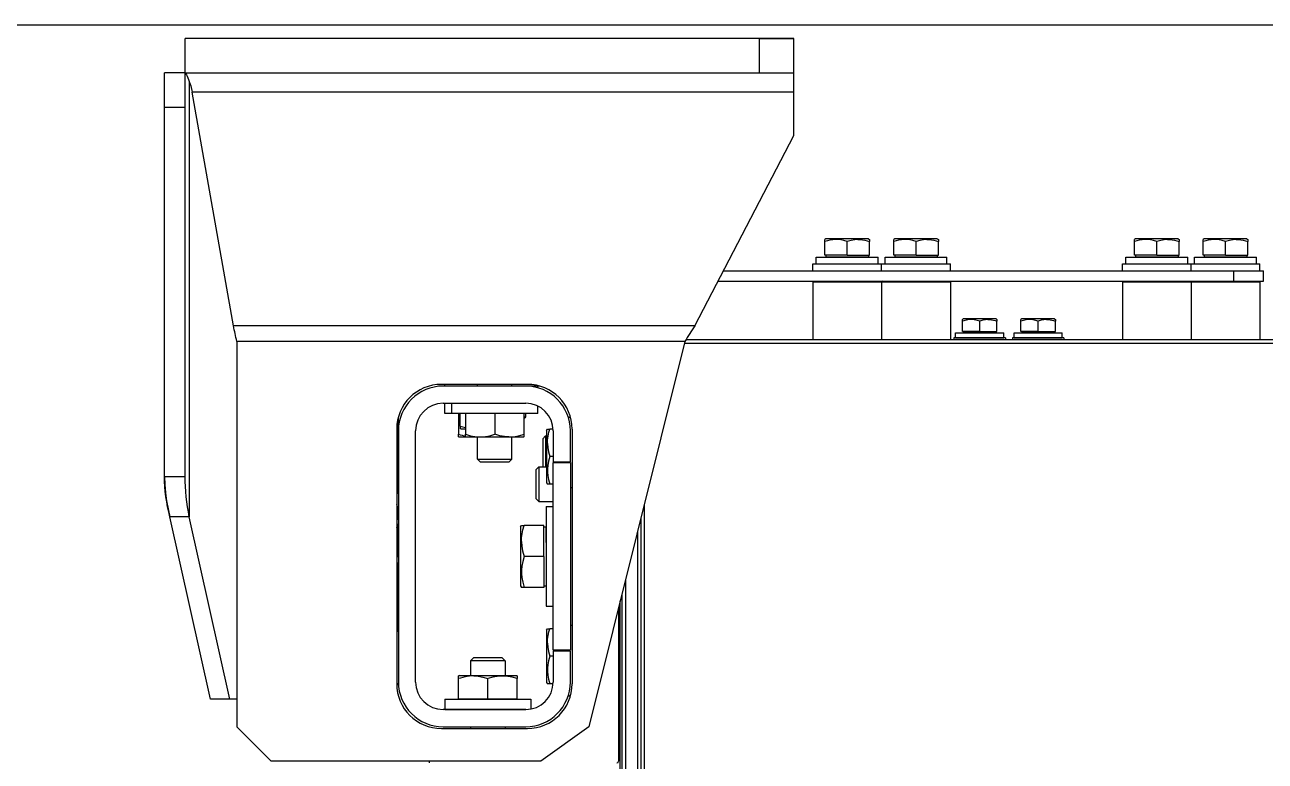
# Model space of a CAD drawing. Extents: x 39751 to 116307, y -36149 to -14965.
# Drawn here: x 56700.9 to 57061.5, y -20614 to -20400 of the extents above; entities that cross this region are included whole.
import ezdxf

# ---------------------------------------------------------------- set-up
doc = ezdxf.new("R2010")
doc.units = 0
doc.header["$LTSCALE"] = 1500

# ---------------------------------------------------------------- blocks, each defined once
blk = doc.blocks.new('A$C39DA5095')
at = {"color": 7}
for p, q in [((183, 600.41), (6, 600.41)), ((173, 600.41), (6, 600.41)), ((6, 590.41), (173, 590.41)), ((7.21, 588), (7.21, 461.39)), ((183, 584.88), (8.03, 584.88)), ((20.03, 516.88), (8.03, 584.88)), ((0, 473.13), (0, 580.41)), ((6, 473.13), (6, 580.41)), ((154.14, 516.88), (183, 572.21)), ((188.5, 534.91), (208.5, 534.91)), ((208.5, 534.91), (228.5, 534.91)), ((278.5, 534.91), (298.5, 534.91)), ((298.5, 534.91), (318.5, 534.91)), ((162.5, 532.91), (310.92, 532.91)), ((188.5, 532.91), (208.5, 532.91)), ((208.5, 532.91), (228.5, 532.91)), ((278.5, 532.91), (298.5, 532.91)), ((298.5, 532.91), (318.5, 532.91)), ((160.94, 529.91), (310.92, 529.91)), ((154.14, 516.88), (20.03, 516.88)), ((151.29, 512.41), (21, 512.41)), ((21, 512.41), (21, 400.41)), ((151.29, 512.41), (123.37, 400.41)), ((151.59, 512.91), (1612.41, 512.91)), ((151.17, 511.91), (1612.83, 511.91)), ((105.5, 499.91), (80.5, 499.91)), ((105, 499.41), (81, 499.41)), ((81, 494.41), (105, 494.41)), ((108.51, 491.41), (83.51, 491.41)), ((67.5, 486.91), (67.5, 412.91)), ((67.92, 489.96), (67.55, 464.86)), ((118.5, 486.91), (118.5, 412.91)), ((68, 486.41), (68, 413.41)), ((73, 413.41), (73, 486.41)), ((113, 422.66), (113, 477.16)), ((118, 477.16), (118, 422.66)), ((139.5, 465.11), (139.5, 69.41)), ((13.37, 408.41), (1.57, 461.39)), ((13.37, 408.41), (1.57, 461.39)), ((19.01, 408.41), (7.21, 461.39)), ((138.5, 461.1), (138.5, 68.41)), ((137.5, 457.09), (137.5, 67.41)), ((67.64, 446.03), (68, 425.42)), ((134, 443.05), (134, 63.91)), ((132.49, 64.91), (132.49, 436.99)), ((133, 439.04), (133, 62.91)), ((132, 435.03), (132, 390.41)), ((81.51, 408.41), (106.51, 408.41)), ((105, 405.41), (81, 405.41)), ((81.51, 405.41), (105.02, 405.41)), ((81, 400.41), (105, 400.41)), ((80.5, 399.91), (105.5, 399.91)), ((109.37, 390.41), (31, 390.41))]:
    blk.add_line(p, q, dxfattribs=at)
at = {"color": 7, "ltscale": 0.25}
for p, q in [((6, 590.41), (6, 600.41)), ((173, 600.41), (183, 600.41)), ((173, 590.41), (173, 600.41)), ((183, 590.41), (183, 600.41)), ((0, 580.41), (0, 590.41)), ((6, 580.41), (6, 590.41)), ((173, 590.41), (183, 590.41))]:
    blk.add_line(p, q, dxfattribs=at)
at = {"color": 7, "ltscale": 0.15}
for p, q in [((6, 590.41), (0, 590.41)), ((6, 580.41), (0, 580.41)), ((0, 473.13), (6, 473.13))]:
    blk.add_line(p, q, dxfattribs=at)
at = {"color": 7, "ltscale": 0.13806}
blk.add_line((183, 584.88), (183, 590.41), dxfattribs=at)
at = {"color": 7, "ltscale": 0.316754}
blk.add_line((183, 572.21), (183, 584.88), dxfattribs=at)
at = {"color": 7, "ltscale": 0.009365}
for p, q in [((192.32, 542.21), (192, 542.02)), ((192.32, 542.21), (192, 542.02)), ((204.68, 542.21), (205, 542.02)), ((204.68, 542.21), (205, 542.02)), ((212.32, 542.21), (212, 542.02)), ((212.32, 542.21), (212, 542.02)), ((224.68, 542.21), (225, 542.02)), ((224.68, 542.21), (225, 542.02)), ((282.32, 542.21), (282, 542.02)), ((282.32, 542.21), (282, 542.02)), ((294.68, 542.21), (295, 542.02)), ((294.68, 542.21), (295, 542.02)), ((302.32, 542.21), (302, 542.02)), ((302.32, 542.21), (302, 542.02)), ((314.68, 542.21), (315, 542.02)), ((314.68, 542.21), (315, 542.02))]:
    blk.add_line(p, q, dxfattribs=at)
at = {"color": 7, "ltscale": 0.014513}
for p, q in [((192, 541.44), (192, 542.02)), ((205, 542.02), (205, 541.44)), ((212, 541.44), (212, 542.02)), ((225, 542.02), (225, 541.44)), ((282, 541.44), (282, 542.02)), ((295, 542.02), (295, 541.44)), ((302, 541.44), (302, 542.02)), ((315, 542.02), (315, 541.44))]:
    blk.add_line(p, q, dxfattribs=at)
at = {"color": 7, "ltscale": 0.100046}
for p, q in [((192, 537.44), (192, 541.44)), ((198.5, 537.44), (198.5, 541.44)), ((205, 537.44), (205, 541.44)), ((212, 537.44), (212, 541.44)), ((218.5, 537.44), (218.5, 541.44)), ((225, 537.44), (225, 541.44)), ((282, 537.44), (282, 541.44)), ((288.5, 537.44), (288.5, 541.44)), ((295, 537.44), (295, 541.44)), ((302, 537.44), (302, 541.44)), ((308.5, 537.44), (308.5, 541.44)), ((315, 537.44), (315, 541.44))]:
    blk.add_line(p, q, dxfattribs=at)
at = {"color": 7, "ltscale": 0.228418}
for p, q in [((201.46, 542.21), (192.32, 542.21)), ((221.46, 542.21), (212.32, 542.21)), ((291.46, 542.21), (282.32, 542.21)), ((311.46, 542.21), (302.32, 542.21)), ((201.46, 536.91), (192.32, 536.91)), ((221.46, 536.91), (212.32, 536.91)), ((291.46, 536.91), (282.32, 536.91)), ((311.46, 536.91), (302.32, 536.91))]:
    blk.add_line(p, q, dxfattribs=at)
at = {"color": 7, "ltscale": 0.080371}
for p, q in [((204.68, 542.21), (201.46, 542.21)), ((224.68, 542.21), (221.46, 542.21)), ((294.68, 542.21), (291.46, 542.21)), ((314.68, 542.21), (311.46, 542.21)), ((204.68, 536.91), (201.46, 536.91)), ((224.68, 536.91), (221.46, 536.91)), ((294.68, 536.91), (291.46, 536.91)), ((314.68, 536.91), (311.46, 536.91))]:
    blk.add_line(p, q, dxfattribs=at)
at = {"color": 7, "ltscale": 0.1625}
for p, q in [((198.5, 537.44), (192, 537.44)), ((198.5, 537.44), (205, 537.44)), ((218.5, 537.44), (212, 537.44)), ((218.5, 537.44), (225, 537.44)), ((288.5, 537.44), (282, 537.44)), ((288.5, 537.44), (295, 537.44)), ((308.5, 537.44), (302, 537.44)), ((308.5, 537.44), (315, 537.44))]:
    blk.add_line(p, q, dxfattribs=at)
at = {"color": 7, "ltscale": 0.01325}
for p, q in [((192.32, 537.44), (192.32, 536.91)), ((192.32, 537.44), (192.32, 536.91)), ((204.68, 537.44), (204.68, 536.91)), ((212.32, 537.44), (212.32, 536.91)), ((212.32, 537.44), (212.32, 536.91)), ((224.68, 537.44), (224.68, 536.91)), ((282.32, 537.44), (282.32, 536.91)), ((282.32, 537.44), (282.32, 536.91)), ((294.68, 537.44), (294.68, 536.91)), ((302.32, 537.44), (302.32, 536.91)), ((302.32, 537.44), (302.32, 536.91)), ((314.68, 537.44), (314.68, 536.91))]:
    blk.add_line(p, q, dxfattribs=at)
at = {"color": 7, "ltscale": 0.05}
for p, q in [((188.5, 532.91), (188.5, 534.91)), ((188.5, 532.91), (188.5, 534.91)), ((189.5, 534.91), (189.5, 536.91)), ((189.5, 534.91), (189.5, 536.91)), ((207.5, 534.91), (207.5, 536.91)), ((208.5, 532.91), (208.5, 534.91)), ((208.5, 532.91), (208.5, 534.91)), ((209.5, 534.91), (209.5, 536.91)), ((209.5, 534.91), (209.5, 536.91)), ((227.5, 534.91), (227.5, 536.91)), ((228.5, 532.91), (228.5, 534.91)), ((278.5, 532.91), (278.5, 534.91)), ((278.5, 532.91), (278.5, 534.91)), ((279.5, 534.91), (279.5, 536.91)), ((279.5, 534.91), (279.5, 536.91)), ((297.5, 534.91), (297.5, 536.91)), ((298.5, 532.91), (298.5, 534.91)), ((298.5, 532.91), (298.5, 534.91)), ((299.5, 534.91), (299.5, 536.91)), ((299.5, 534.91), (299.5, 536.91)), ((317.5, 534.91), (317.5, 536.91)), ((318.5, 532.91), (318.5, 534.91)), ((83.51, 491.41), (81.51, 491.41)), ((111, 464.41), (113, 464.41)), ((111, 464.41), (113, 464.41)), ((111, 464.41), (113, 464.41)), ((111, 464.41), (113, 464.41)), ((111, 435.41), (113, 435.41))]:
    blk.add_line(p, q, dxfattribs=at)
at = {"color": 7, "ltscale": 0.225}
for p, q in [((189.5, 536.91), (198.5, 536.91)), ((198.5, 536.91), (207.5, 536.91)), ((209.5, 536.91), (218.5, 536.91)), ((218.5, 536.91), (227.5, 536.91)), ((279.5, 536.91), (288.5, 536.91)), ((288.5, 536.91), (297.5, 536.91)), ((299.5, 536.91), (308.5, 536.91)), ((308.5, 536.91), (317.5, 536.91)), ((113, 486.41), (113, 477.41)), ((118, 477.41), (118, 486.41)), ((110.25, 449.91), (110.25, 458.91)), ((110.25, 449.91), (110.25, 440.91)), ((113, 422.41), (113, 413.41)), ((118, 413.41), (118, 422.41))]:
    blk.add_line(p, q, dxfattribs=at)
at = {"color": 7, "ltscale": 0.214453}
for p, q in [((310.92, 532.91), (319.5, 532.91)), ((310.92, 529.91), (319.5, 529.91))]:
    blk.add_line(p, q, dxfattribs=at)
at = {"color": 7, "ltscale": 0.075}
for p, q in [((310.92, 529.91), (310.92, 532.91)), ((319.5, 529.91), (319.5, 532.91)), ((81.51, 491.41), (81.51, 494.41)), ((83.51, 491.41), (83.51, 494.41)), ((81.51, 408.41), (81.51, 405.41))]:
    blk.add_line(p, q, dxfattribs=at)
at = {"color": 7, "ltscale": 0.01062}
for p, q in [((188.8, 529.91), (188.5, 529.61)), ((188.8, 529.91), (188.5, 529.61)), ((208.2, 529.91), (208.5, 529.61)), ((208.2, 529.91), (208.5, 529.61)), ((208.8, 529.91), (208.5, 529.61)), ((208.8, 529.91), (208.5, 529.61)), ((228.2, 529.91), (228.5, 529.61)), ((228.2, 529.91), (228.5, 529.61)), ((278.8, 529.91), (278.5, 529.61)), ((278.8, 529.91), (278.5, 529.61)), ((298.2, 529.91), (298.5, 529.61)), ((298.2, 529.91), (298.5, 529.61)), ((298.8, 529.91), (298.5, 529.61)), ((298.8, 529.91), (298.5, 529.61)), ((318.2, 529.91), (318.5, 529.61)), ((318.2, 529.91), (318.5, 529.61))]:
    blk.add_line(p, q, dxfattribs=at)
at = {"color": 7, "ltscale": 0.369873}
for p, q in [((203.3, 529.61), (188.5, 529.61)), ((223.3, 529.61), (208.5, 529.61)), ((293.3, 529.61), (278.5, 529.61)), ((313.3, 529.61), (298.5, 529.61))]:
    blk.add_line(p, q, dxfattribs=at)
at = {"color": 7, "ltscale": 0.417502}
for p, q in [((188.5, 529.61), (188.5, 512.91)), ((208.5, 529.61), (208.5, 512.91)), ((208.5, 529.61), (208.5, 512.91)), ((228.5, 529.61), (228.5, 512.91)), ((278.5, 529.61), (278.5, 512.91)), ((298.5, 529.61), (298.5, 512.91)), ((298.5, 529.61), (298.5, 512.91)), ((318.5, 529.61), (318.5, 512.91))]:
    blk.add_line(p, q, dxfattribs=at)
at = {"color": 7, "ltscale": 0.417536}
for p, q in [((188.5, 529.61), (188.5, 512.9)), ((278.5, 529.61), (278.5, 512.9))]:
    blk.add_line(p, q, dxfattribs=at)
at = {"color": 7, "ltscale": 0.130127}
for p, q in [((208.5, 529.61), (203.3, 529.61)), ((228.5, 529.61), (223.3, 529.61)), ((298.5, 529.61), (293.3, 529.61)), ((318.5, 529.61), (313.3, 529.61))]:
    blk.add_line(p, q, dxfattribs=at)
at = {"color": 7, "ltscale": 0.007217}
for p, q in [((232.25, 518.91), (232, 518.76)), ((241.75, 518.91), (242, 518.76)), ((249.25, 518.91), (249, 518.76)), ((258.75, 518.91), (259, 518.76))]:
    blk.add_line(p, q, dxfattribs=at)
at = {"color": 7, "ltscale": 0.011164}
for p, q in [((232, 518.31), (232, 518.76)), ((242, 518.76), (242, 518.31)), ((249, 518.31), (249, 518.76)), ((259, 518.76), (259, 518.31))]:
    blk.add_line(p, q, dxfattribs=at)
at = {"color": 7, "ltscale": 0.075227}
for p, q in [((232, 515.31), (232, 518.31)), ((237, 515.31), (237, 518.31)), ((242, 515.31), (242, 518.31)), ((249, 515.31), (249, 518.31)), ((254, 515.31), (254, 518.31)), ((259, 515.31), (259, 518.31))]:
    blk.add_line(p, q, dxfattribs=at)
at = {"color": 7, "ltscale": 0.175684}
for p, q in [((239.28, 518.91), (232.25, 518.91)), ((256.28, 518.91), (249.25, 518.91)), ((239.28, 514.91), (232.25, 514.91)), ((256.28, 514.91), (249.25, 514.91))]:
    blk.add_line(p, q, dxfattribs=at)
at = {"color": 7, "ltscale": 0.061816}
for p, q in [((241.75, 518.91), (239.28, 518.91)), ((258.75, 518.91), (256.28, 518.91)), ((239.28, 514.91), (241.75, 514.91)), ((256.28, 514.91), (258.75, 514.91))]:
    blk.add_line(p, q, dxfattribs=at)
at = {"color": 7, "ltscale": 0.012527}
for p, q in [((229.5, 513.41), (229.5, 512.9)), ((244.5, 513.41), (244.5, 512.9))]:
    blk.add_line(p, q, dxfattribs=at)
at = {"color": 7, "ltscale": 0.375}
for p, q in [((244.5, 513.41), (229.5, 513.41)), ((261.5, 513.41), (246.5, 513.41))]:
    blk.add_line(p, q, dxfattribs=at)
at = {"color": 7, "ltscale": 0.175}
for p, q in [((230, 514.91), (237, 514.91)), ((230, 513.41), (237, 513.41)), ((237, 514.91), (244, 514.91)), ((237, 513.41), (244, 513.41)), ((247, 514.91), (254, 514.91)), ((247, 513.41), (254, 513.41)), ((254, 514.91), (261, 514.91)), ((254, 513.41), (261, 513.41))]:
    blk.add_line(p, q, dxfattribs=at)
at = {"color": 7, "ltscale": 0.0375}
for p, q in [((230, 513.41), (230, 514.91)), ((244, 513.41), (244, 514.91)), ((247, 513.41), (247, 514.91)), ((261, 513.41), (261, 514.91))]:
    blk.add_line(p, q, dxfattribs=at)
at = {"color": 7, "ltscale": 0.125}
for p, q in [((237, 515.31), (232, 515.31)), ((237, 515.31), (242, 515.31)), ((254, 515.31), (249, 515.31)), ((254, 515.31), (259, 515.31)), ((113, 477.41), (118, 477.41)), ((113, 477.16), (118, 477.16)), ((118, 422.66), (113, 422.66)), ((118, 422.41), (113, 422.41))]:
    blk.add_line(p, q, dxfattribs=at)
at = {"color": 7, "ltscale": 0.01}
for p, q in [((232.25, 515.31), (232.25, 514.91)), ((241.75, 515.31), (241.75, 514.91)), ((249.25, 515.31), (249.25, 514.91)), ((258.75, 515.31), (258.75, 514.91))]:
    blk.add_line(p, q, dxfattribs=at)
at = {"color": 7, "ltscale": 0.012509}
for p, q in [((246.5, 513.41), (246.5, 512.91)), ((261.5, 513.41), (261.5, 512.91)), ((81.5, 499.41), (81.5, 499.91))]:
    blk.add_line(p, q, dxfattribs=at)
at = {"color": 7, "ltscale": 0.012503}
for p, q in [((91, 499.41), (91, 499.91)), ((91, 499.41), (91, 499.91)), ((91, 499.41), (91, 499.91)), ((91, 499.41), (91, 499.91)), ((101, 499.41), (101, 499.91))]:
    blk.add_line(p, q, dxfattribs=at)
at = {"color": 7, "ltscale": 0.114893}
blk.add_line((105.6, 499.41), (101, 499.41), dxfattribs=at)
at = {"color": 7, "ltscale": 0.087109}
blk.add_line((109.08, 499.41), (105.6, 499.41), dxfattribs=at)
at = {"color": 7, "ltscale": 0.002177}
blk.add_line((106.5, 499.32), (106.5, 499.41), dxfattribs=at)
at = {"color": 7, "ltscale": 0.006195}
blk.add_line((107.53, 499.16), (107.53, 499.41), dxfattribs=at)
at = {"color": 7, "ltscale": 0.011994}
blk.add_line((108.5, 498.93), (108.5, 499.41), dxfattribs=at)
at = {"color": 7, "ltscale": 0.149816}
for p, q in [((85.51, 491.41), (85.51, 485.41)), ((87.51, 491.41), (87.51, 485.41)), ((96.01, 491.41), (96.01, 485.41)), ((104.51, 491.41), (104.51, 485.41))]:
    blk.add_line(p, q, dxfattribs=at)
at = {"color": 7, "ltscale": 0.089819}
blk.add_line((86, 487.81), (86, 491.41), dxfattribs=at)
at = {"color": 7, "ltscale": 0.023949}
blk.add_line((105, 490.45), (105, 491.41), dxfattribs=at)
at = {"color": 7, "ltscale": 0.054783}
blk.add_line((108.51, 491.41), (108.51, 493.6), dxfattribs=at)
at = {"color": 7, "ltscale": 0.001761}
blk.add_line((67.88, 490.02), (67.92, 489.96), dxfattribs=at)
at = {"color": 7, "ltscale": 0.017863}
blk.add_line((86, 487.81), (86, 487.1), dxfattribs=at)
at = {"color": 7, "ltscale": 0.004622}
blk.add_line((86.16, 487.01), (86, 487.1), dxfattribs=at)
at = {"color": 7, "ltscale": 0.032861}
blk.add_line((86.16, 487.01), (87.48, 487.01), dxfattribs=at)
at = {"color": 7, "ltscale": 0.012354}
blk.add_line((104.51, 490.45), (105, 490.45), dxfattribs=at)
at = {"color": 7, "ltscale": 0.017479}
blk.add_line((104.51, 489.95), (105, 490.45), dxfattribs=at)
at = {"color": 7, "ltscale": 0.011541}
for p, q in [((111.1, 486.51), (111.33, 486.91)), ((111.1, 486.51), (111.33, 486.91)), ((111.1, 486.51), (111.33, 486.91)), ((111.1, 486.51), (111.33, 486.91)), ((111.1, 471.31), (111.33, 470.91)), ((111.1, 471.31), (111.33, 470.91)), ((111.1, 428.51), (111.33, 428.91)), ((111.1, 428.51), (111.33, 428.91)), ((111.1, 428.51), (111.33, 428.91)), ((111.1, 428.51), (111.33, 428.91)), ((111.1, 413.31), (111.33, 412.91)), ((111.1, 413.31), (111.33, 412.91)), ((111.1, 413.31), (111.33, 412.91)), ((111.1, 413.31), (111.33, 412.91))]:
    blk.add_line(p, q, dxfattribs=at)
at = {"color": 7, "ltscale": 0.017871}
for p, q in [((111.33, 486.91), (112.05, 486.91)), ((112.05, 470.91), (111.33, 470.91)), ((111.33, 428.91), (112.05, 428.91)), ((112.05, 412.91), (111.33, 412.91))]:
    blk.add_line(p, q, dxfattribs=at)
at = {"color": 7, "ltscale": 0.023486}
for p, q in [((112.98, 486.91), (112.05, 486.91)), ((112.98, 412.91), (112.05, 412.91))]:
    blk.add_line(p, q, dxfattribs=at)
at = {"color": 7, "ltscale": 0.013037}
for p, q in [((117.5, 490.41), (118.02, 490.41)), ((117.5, 490.41), (118.02, 490.41)), ((117.5, 409.41), (118.02, 409.41))]:
    blk.add_line(p, q, dxfattribs=at)
at = {"color": 7, "ltscale": 0.012988}
blk.add_line((117.5, 490.41), (118.02, 490.41), dxfattribs=at)
blk.add_line((117.5, 490.41), (118.02, 490.41), dxfattribs=at)
at = {"color": 7, "ltscale": 0.010293}
blk.add_line((117.5, 490.41), (117.5, 489.99), dxfattribs=at)
at = {"color": 7, "ltscale": 0.01898}
for p, q in [((85.51, 484.65), (85.51, 485.41)), ((87.51, 484.65), (87.51, 485.41)), ((104.51, 485.41), (104.51, 484.65)), ((85.51, 414.4), (85.51, 415.16)), ((102.51, 415.16), (102.51, 414.4))]:
    blk.add_line(p, q, dxfattribs=at)
at = {"color": 7, "ltscale": 0.004906}
for p, q in [((85.68, 484.56), (85.51, 484.65)), ((87.68, 484.56), (87.51, 484.65)), ((104.34, 484.56), (104.51, 484.65)), ((85.68, 415.26), (85.51, 415.16)), ((85.68, 415.26), (85.51, 415.16)), ((85.68, 415.26), (85.51, 415.16)), ((85.68, 415.26), (85.51, 415.16)), ((85.68, 415.26), (85.51, 415.16)), ((85.68, 415.26), (85.51, 415.16)), ((85.68, 415.26), (85.51, 415.16)), ((85.68, 415.26), (85.51, 415.16)), ((102.34, 415.26), (102.51, 415.16)), ((102.34, 415.26), (102.51, 415.16)), ((102.34, 415.26), (102.51, 415.16)), ((102.34, 415.26), (102.51, 415.16)), ((102.34, 415.26), (102.51, 415.16)), ((102.34, 415.26), (102.51, 415.16)), ((102.34, 415.26), (102.51, 415.16)), ((102.34, 415.26), (102.51, 415.16))]:
    blk.add_line(p, q, dxfattribs=at)
at = {"color": 7, "ltscale": 0.049951}
blk.add_line((87.67, 484.56), (85.68, 484.56), dxfattribs=at)
at = {"color": 7, "ltscale": 0.308057}
blk.add_line((100, 484.56), (87.68, 484.56), dxfattribs=at)
at = {"color": 7, "ltscale": 0.158445}
blk.add_line((91, 478.22), (91, 484.56), dxfattribs=at)
at = {"color": 7, "ltscale": 0.158447}
for p, q in [((91, 478.22), (91, 484.56)), ((91, 478.22), (91, 484.56)), ((91, 478.22), (91, 484.56)), ((91, 478.22), (91, 484.56)), ((91, 478.22), (91, 484.56)), ((91, 478.22), (91, 484.56)), ((91, 478.22), (91, 484.56)), ((91, 478.22), (91, 484.56)), ((101, 478.22), (101, 484.56))]:
    blk.add_line(p, q, dxfattribs=at)
at = {"color": 7, "ltscale": 0.158418}
blk.add_line((91, 478.22), (91, 484.55), dxfattribs=at)
at = {"color": 7, "ltscale": 0.108447}
blk.add_line((104.34, 484.56), (100, 484.56), dxfattribs=at)
at = {"color": 7, "ltscale": 0.028718}
for p, q in [((110, 484.09), (110.81, 484.91)), ((100.19, 477.41), (101, 478.22)), ((108, 475.09), (108.81, 475.91)), ((108, 475.09), (108.81, 475.91)), ((98.19, 420.41), (99, 419.59)), ((98.19, 420.41), (99, 419.59)), ((98.19, 420.41), (99, 419.59)), ((98.19, 420.41), (99, 419.59)), ((98.19, 420.41), (99, 419.59)), ((98.19, 420.41), (99, 419.59)), ((98.19, 420.41), (99, 419.59)), ((98.19, 420.41), (99, 419.59))]:
    blk.add_line(p, q, dxfattribs=at)
at = {"color": 7, "ltscale": 0.154896}
for p, q in [((110, 484.09), (110, 477.9)), ((108, 475.09), (108, 468.9))]:
    blk.add_line(p, q, dxfattribs=at)
at = {"color": 7, "ltscale": 0.065072}
for p, q in [((110.81, 484.91), (110.81, 482.3)), ((108.81, 475.91), (108.81, 473.3)), ((108.81, 468.51), (108.81, 465.91))]:
    blk.add_line(p, q, dxfattribs=at)
at = {"color": 7, "ltscale": 0.007178}
blk.add_line((110.81, 484.91), (111.1, 484.91), dxfattribs=at)
at = {"color": 7, "ltscale": 0.098909}
for p, q in [((111.1, 486.51), (111.1, 482.55)), ((111.1, 428.51), (111.1, 424.55))]:
    blk.add_line(p, q, dxfattribs=at)
at = {"color": 7, "ltscale": 0.119856}
for p, q in [((110.81, 482.3), (110.81, 477.51)), ((108.81, 473.3), (108.81, 468.51))]:
    blk.add_line(p, q, dxfattribs=at)
at = {"color": 7, "ltscale": 0.281091}
for p, q in [((111.1, 482.55), (111.1, 471.31)), ((111.1, 424.55), (111.1, 413.31))]:
    blk.add_line(p, q, dxfattribs=at)
at = {"color": 7, "ltscale": 0.065088}
for p, q in [((91, 478.22), (93.6, 478.22)), ((98.4, 478.22), (101, 478.22)), ((91.6, 419.59), (89, 419.59)), ((99, 419.59), (96.4, 419.59))]:
    blk.add_line(p, q, dxfattribs=at)
at = {"color": 7, "ltscale": 0.028717}
for p, q in [((91.81, 477.41), (91, 478.22)), ((108, 466.72), (108.81, 465.91)), ((89.81, 420.41), (89, 419.59)), ((89.81, 420.41), (89, 419.59)), ((89.81, 420.41), (89, 419.59)), ((89.81, 420.41), (89, 419.59)), ((89.81, 420.41), (89, 419.59)), ((89.81, 420.41), (89, 419.59)), ((89.81, 420.41), (89, 419.59)), ((89.81, 420.41), (89, 419.59))]:
    blk.add_line(p, q, dxfattribs=at)
at = {"color": 7, "ltscale": 0.154883}
for p, q in [((91.81, 477.41), (98.01, 477.41)), ((98.19, 420.41), (91.99, 420.41))]:
    blk.add_line(p, q, dxfattribs=at)
at = {"color": 7, "ltscale": 0.119824}
for p, q in [((93.6, 478.22), (98.4, 478.22)), ((96.4, 419.59), (91.6, 419.59))]:
    blk.add_line(p, q, dxfattribs=at)
at = {"color": 7, "ltscale": 0.054492}
for p, q in [((98.01, 477.41), (100.19, 477.41)), ((91.99, 420.41), (89.81, 420.41))]:
    blk.add_line(p, q, dxfattribs=at)
at = {"color": 7, "ltscale": 0.049803}
blk.add_line((110, 477.9), (110, 475.91), dxfattribs=at)
at = {"color": 7, "ltscale": 0.040066}
blk.add_line((110.81, 477.51), (110.81, 475.91), dxfattribs=at)
at = {"color": 7, "ltscale": 0.023877}
for p, q in [((113, 478.91), (112.05, 478.91)), ((113, 470.91), (112.05, 470.91)), ((113, 428.91), (112.05, 428.91)), ((113, 420.91), (112.05, 420.91))]:
    blk.add_line(p, q, dxfattribs=at)
at = {"color": 7, "ltscale": 0.00625}
for p, q in [((116.86, 477.4), (116.86, 477.15)), ((117.5, 477.41), (117.5, 477.16)), ((117.5, 477.16), (117.5, 477.41)), ((116.86, 422.4), (116.86, 422.65)), ((117.5, 422.66), (117.5, 422.41)), ((117.5, 422.41), (117.5, 422.66))]:
    blk.add_line(p, q, dxfattribs=at)
at = {"color": 7, "ltscale": 0.057178}
blk.add_line((108.81, 475.91), (111.1, 475.91), dxfattribs=at)
blk.add_line((108.81, 475.91), (111.1, 475.91), dxfattribs=at)
at = {"color": 7, "ltscale": 0.054504}
blk.add_line((108, 468.9), (108, 466.72), dxfattribs=at)
at = {"color": 7, "ltscale": 0.0125}
for p, q in [((118, 469.91), (118.5, 469.91)), ((118, 429.91), (118.5, 429.91))]:
    blk.add_line(p, q, dxfattribs=at)
at = {"color": 7, "ltscale": 0.104688}
blk.add_line((108.81, 465.91), (113, 465.91), dxfattribs=at)
at = {"color": 7, "ltscale": 0.003311}
blk.add_line((67.55, 464.86), (67.5, 464.99), dxfattribs=at)
at = {"color": 7, "ltscale": 0.050049}
blk.add_line((111, 464.41), (113, 464.41), dxfattribs=at)
blk.add_line((111, 464.41), (113, 464.41), dxfattribs=at)
blk.add_line((111, 464.41), (113, 464.41), dxfattribs=at)
blk.add_line((111, 464.41), (113, 464.41), dxfattribs=at)
at = {"color": 7, "ltscale": 0.3625}
for p, q in [((111, 464.41), (111, 449.91)), ((111, 449.91), (111, 435.41))]:
    blk.add_line(p, q, dxfattribs=at)
at = {"color": 7, "ltscale": 0.141016}
blk.add_line((7.21, 461.39), (1.57, 461.39), dxfattribs=at)
at = {"color": 7, "ltscale": 0.028048}
blk.add_line((67.91, 457.34), (67.5, 458.39), dxfattribs=at)
at = {"color": 7, "ltscale": 0.01299}
for p, q in [((103.5, 458.46), (103.76, 458.91)), ((103.5, 458.46), (103.76, 458.91)), ((103.5, 458.46), (103.76, 458.91)), ((103.5, 458.46), (103.76, 458.91)), ((103.5, 458.46), (103.76, 458.91)), ((103.5, 458.46), (103.76, 458.91)), ((103.5, 458.46), (103.76, 458.91)), ((103.5, 458.46), (103.76, 458.91)), ((103.5, 441.36), (103.76, 440.91)), ((103.5, 441.36), (103.76, 440.91)), ((103.5, 441.36), (103.76, 440.91)), ((103.5, 441.36), (103.76, 440.91)), ((103.5, 441.36), (103.76, 440.91)), ((103.5, 441.36), (103.76, 440.91)), ((103.5, 441.36), (103.76, 440.91)), ((103.5, 441.36), (103.76, 440.91))]:
    blk.add_line(p, q, dxfattribs=at)
at = {"color": 7, "ltscale": 0.111272}
for p, q in [((103.5, 458.46), (103.5, 454)), ((111, 454), (111, 458.46))]:
    blk.add_line(p, q, dxfattribs=at)
at = {"color": 7, "ltscale": 0.020117}
for p, q in [((103.76, 458.91), (104.56, 458.91)), ((104.56, 440.91), (103.76, 440.91))]:
    blk.add_line(p, q, dxfattribs=at)
at = {"color": 7, "ltscale": 0.142139}
for p, q in [((110.25, 458.91), (104.56, 458.91)), ((110.25, 449.91), (104.56, 449.91)), ((110.25, 440.91), (104.56, 440.91))]:
    blk.add_line(p, q, dxfattribs=at)
at = {"color": 7, "ltscale": 0.01875}
for p, q in [((110.25, 458.46), (111, 458.46)), ((110.25, 458.46), (111, 458.46)), ((110.25, 458.46), (111, 458.46)), ((110.25, 458.46), (111, 458.46)), ((110.25, 458.46), (111, 458.46)), ((110.25, 458.46), (111, 458.46)), ((110.25, 458.46), (111, 458.46)), ((110.25, 458.46), (111, 458.46)), ((110.25, 441.36), (111, 441.36))]:
    blk.add_line(p, q, dxfattribs=at)
at = {"color": 7, "ltscale": 0.16018}
blk.add_line((67.91, 457.34), (67.91, 450.94), dxfattribs=at)
at = {"color": 7, "ltscale": 0.01594}
blk.add_line((67.91, 450.94), (67.5, 450.45), dxfattribs=at)
at = {"color": 7, "ltscale": 0.316227}
for p, q in [((103.5, 454), (103.5, 441.36)), ((111, 454), (111, 441.36))]:
    blk.add_line(p, q, dxfattribs=at)
at = {"color": 7, "ltscale": 0.005186}
blk.add_line((67.64, 446.03), (67.5, 445.87), dxfattribs=at)
at = {"color": 7, "ltscale": 0.108491}
blk.add_line((89, 419.59), (89, 415.25), dxfattribs=at)
at = {"color": 7, "ltscale": 0.108492}
blk.add_line((89, 419.59), (89, 415.25), dxfattribs=at)
at = {"color": 7, "ltscale": 0.108487}
blk.add_line((89, 419.59), (89, 415.25), dxfattribs=at)
at = {"color": 7, "ltscale": 0.108456}
blk.add_line((89, 419.59), (89, 415.26), dxfattribs=at)
at = {"color": 7, "ltscale": 0.108453}
for p, q in [((89, 419.59), (89, 415.26)), ((99, 419.59), (99, 415.26))]:
    blk.add_line(p, q, dxfattribs=at)
at = {"color": 7, "ltscale": 0.108457}
blk.add_line((89, 419.59), (89, 415.26), dxfattribs=at)
at = {"color": 7, "ltscale": 0.108454}
blk.add_line((89, 419.59), (89, 415.26), dxfattribs=at)
at = {"color": 7, "ltscale": 0.108488}
blk.add_line((89, 419.59), (89, 415.25), dxfattribs=at)
at = {"color": 7, "ltscale": 0.108398}
blk.add_line((85.68, 415.26), (90.01, 415.26), dxfattribs=at)
at = {"color": 7, "ltscale": 0.308105}
blk.add_line((90.01, 415.26), (102.34, 415.26), dxfattribs=at)
at = {"color": 7, "ltscale": 0.012767}
blk.add_line((68.01, 412.94), (67.5, 412.89), dxfattribs=at)
at = {"color": 7, "ltscale": 0.01546}
blk.add_line((68.01, 412.82), (67.51, 412.47), dxfattribs=at)
at = {"color": 7, "ltscale": 0.149817}
for p, q in [((85.51, 408.41), (85.51, 414.4)), ((94.01, 408.41), (94.01, 414.4)), ((102.51, 408.41), (102.51, 414.4))]:
    blk.add_line(p, q, dxfattribs=at)
at = {"color": 7, "ltscale": 0.140967}
blk.add_line((19.01, 408.41), (13.37, 408.41), dxfattribs=at)
at = {"color": 7, "ltscale": 0.049854}
blk.add_line((21, 408.41), (19.01, 408.41), dxfattribs=at)
at = {"color": 7, "ltscale": 0.2125}
for p, q in [((94.01, 408.41), (85.51, 408.41)), ((102.51, 408.41), (94.01, 408.41))]:
    blk.add_line(p, q, dxfattribs=at)
at = {"color": 7, "ltscale": 0.071429}
blk.add_line((106.51, 408.41), (106.51, 405.55), dxfattribs=at)
at = {"color": 7, "ltscale": 0.01028}
blk.add_line((117.5, 409.82), (117.5, 409.41), dxfattribs=at)
at = {"color": 7, "ltscale": 0.353553}
blk.add_line((31, 390.41), (21, 400.41), dxfattribs=at)
at = {"color": 7, "ltscale": 0.012497}
for p, q in [((89, 400.41), (89, 399.91)), ((89, 400.41), (89, 399.91)), ((89, 400.41), (89, 399.91)), ((89, 400.41), (89, 399.91)), ((89, 400.4), (89, 399.9)), ((89, 400.4), (89, 399.9)), ((89, 400.4), (89, 399.9)), ((89, 400.4), (89, 399.9)), ((99, 400.41), (99, 399.91)), ((77, 389.91), (77, 390.41))]:
    blk.add_line(p, q, dxfattribs=at)
at = {"color": 7, "ltscale": 0.430116}
blk.add_line((123.37, 400.41), (109.37, 390.41), dxfattribs=at)
at = {"color": 7, "ltscale": 0.000537109}
for p, q in [((80.48, 399.91), (80.5, 399.91)), ((105.5, 399.91), (105.52, 399.91))]:
    blk.add_line(p, q, dxfattribs=at)
at = {"color": 7}
for points in [[(6, 590.32), (6.21, 590.13), (6.42, 589.85), (6.62, 589.49), (7.01, 588.55), (7.3, 587.66), (7.6, 586.63), (8.03, 584.88)], [(198.5, 541.44), (197.53, 541.72), (196.65, 541.9), (195.84, 542), (195.05, 542.02), (194.26, 541.96), (193.42, 541.82), (192.74, 541.66), (192, 541.44)], [(201.62, 542.02), (200.66, 541.95), (199.65, 541.77), (198.5, 541.44)], [(201.62, 542.02), (202.29, 542), (202.95, 541.93), (203.64, 541.81), (204.33, 541.64), (205, 541.44)], [(218.5, 541.44), (217.53, 541.72), (216.65, 541.9), (215.84, 542), (215.05, 542.02), (214.26, 541.96), (213.42, 541.82), (212.74, 541.66), (212, 541.44)], [(221.62, 542.02), (220.66, 541.95), (219.65, 541.77), (218.5, 541.44)], [(221.62, 542.02), (222.29, 542), (222.95, 541.93), (223.64, 541.81), (224.33, 541.64), (225, 541.44)], [(288.5, 541.44), (287.53, 541.72), (286.65, 541.9), (285.84, 542), (285.05, 542.02), (284.26, 541.96), (283.42, 541.82), (282.74, 541.66), (282, 541.44)], [(291.62, 542.02), (290.66, 541.95), (289.65, 541.77), (288.5, 541.44)], [(291.62, 542.02), (292.29, 542), (292.95, 541.93), (293.64, 541.81), (294.33, 541.64), (295, 541.44)], [(308.5, 541.44), (307.53, 541.72), (306.65, 541.9), (305.84, 542), (305.05, 542.02), (304.26, 541.96), (303.42, 541.82), (302.74, 541.66), (302, 541.44)], [(311.62, 542.02), (310.66, 541.95), (309.65, 541.77), (308.5, 541.44)], [(311.62, 542.02), (312.29, 542), (312.95, 541.93), (313.64, 541.81), (314.33, 541.64), (315, 541.44)], [(237, 518.31), (235.91, 518.61), (234.96, 518.75), (234.05, 518.75), (233.09, 518.61), (232, 518.31)], [(239.4, 518.76), (238.67, 518.71), (237.89, 518.57), (237, 518.31)], [(239.4, 518.76), (239.92, 518.75), (240.45, 518.69), (241.48, 518.47), (242, 518.31)], [(254, 518.31), (252.91, 518.61), (251.96, 518.75), (251.05, 518.75), (250.09, 518.61), (249, 518.31)], [(256.4, 518.76), (255.67, 518.71), (254.89, 518.57), (254, 518.31)], [(256.4, 518.76), (256.92, 518.75), (257.45, 518.69), (258.48, 518.47), (259, 518.31)], [(111.33, 482.74), (111.37, 483.83), (111.52, 484.9), (111.76, 485.98), (112.05, 486.91)], [(87.51, 485.41), (88.93, 485), (90.19, 484.76), (91.24, 484.67), (92.27, 484.67), (93.32, 484.76), (94.58, 485), (96.01, 485.41)], [(100.08, 484.66), (98.83, 484.74), (97.51, 484.98), (96.01, 485.41)], [(100.08, 484.66), (101.3, 484.7), (102.57, 484.89), (103.98, 485.25), (104.51, 485.41)], [(111.33, 482.74), (111.42, 481.57), (111.64, 480.32), (112.05, 478.91)], [(112.05, 478.91), (111.66, 477.57), (111.43, 476.38), (111.34, 475.39), (111.34, 474.42), (111.43, 473.43), (111.66, 472.24), (112.05, 470.91)], [(0, 473.13), (0.06, 470.77), (0.26, 468.42), (0.57, 466.06), (1.01, 463.72), (1.57, 461.39)], [(103.76, 454.22), (103.8, 455.37), (103.95, 456.52), (104.2, 457.66), (104.56, 458.91)], [(103.76, 454.22), (103.86, 452.9), (104.11, 451.5), (104.56, 449.91)], [(104.56, 449.91), (104.13, 448.4), (103.88, 447.06), (103.77, 445.95), (103.77, 444.86), (103.88, 443.75), (104.13, 442.41), (104.56, 440.91)], [(111.33, 424.74), (111.37, 425.83), (111.52, 426.9), (111.76, 427.98), (112.05, 428.91)], [(111.33, 424.74), (111.42, 423.57), (111.64, 422.32), (112.05, 420.91)], [(112.05, 420.91), (111.66, 419.57), (111.43, 418.38), (111.34, 417.39), (111.34, 416.42), (111.43, 415.43), (111.66, 414.24), (112.05, 412.91)], [(89.93, 415.16), (88.71, 415.11), (87.44, 414.92), (86.03, 414.56), (85.51, 414.4)], [(89.93, 415.16), (91.18, 415.07), (92.5, 414.83), (94.01, 414.4)], [(102.51, 414.4), (101.08, 414.81), (99.82, 415.05), (98.77, 415.15), (97.74, 415.15), (96.69, 415.05), (95.43, 414.81), (94.01, 414.4)]]:
    blk.add_lwpolyline(points, dxfattribs=at)
for centre, radius, start, end in [((-179.9, 471.41), 205.04, 11.5339, 12.8139), ((240.81, 458.51), 104.49, 146.0403, 148.9522), ((80.5, 486.91), 13, 90, 180), ((81, 486.41), 13, 90, 180), ((105, 486.41), 13, 360, 90), ((105.5, 486.91), 13, 360, 90), ((81, 486.41), 8, 90, 180), ((105, 486.41), 8, 360, 90), ((91.01, 502.69), 15.7, 251.3876, 257.0963), ((90.64, 500.58), 16.01, 251.2884, 258.7018), ((137.45, 469.18), 70.03, 183.5385, 187.4083), ((82.74, 458.03), 14.84, 173.3055, 182.6547), ((76.11, 450.65), 8.2, 177.976, 188.5271), ((92.96, 443.61), 25.44, 168.8496, 174.5463), ((80.5, 412.91), 13, 180, 270), ((81, 413.41), 13, 180, 270), ((81, 413.41), 8, 180, 270), ((105, 413.41), 8, 270, 360), ((105, 413.41), 13, 270, 360), ((105.5, 412.91), 13, 270, 360), ((131.5, 390.41), 0.5, 270, 360)]:
    blk.add_arc(centre, radius, start, end, dxfattribs=at)
at = {"color": 7, "extrusion": (0, 0, -1)}
for centre, major_axis, ratio, start_param, end_param in [((26.47, 467.13), (-10.31, 33.27), 0.732556, -1.516647, -1.170691), ((26.42, 467.12), (-5.42, 34.03), 0.578573, 4.635724, 4.981138)]:
    blk.add_ellipse(centre, major_axis=major_axis, ratio=ratio, start_param=start_param, end_param=end_param, dxfattribs=at)

msp = doc.modelspace()

# ---------------------------------------------------------------- linework, layer by layer
msp.add_line((45257.66, -20400.01), (67215.67, -20400.01))

# ---------------------------------------------------------------- block references
msp.add_blockref('A$C39DA5095', (56741.51, -21004.41))

doc.saveas('drawing.dxf')
